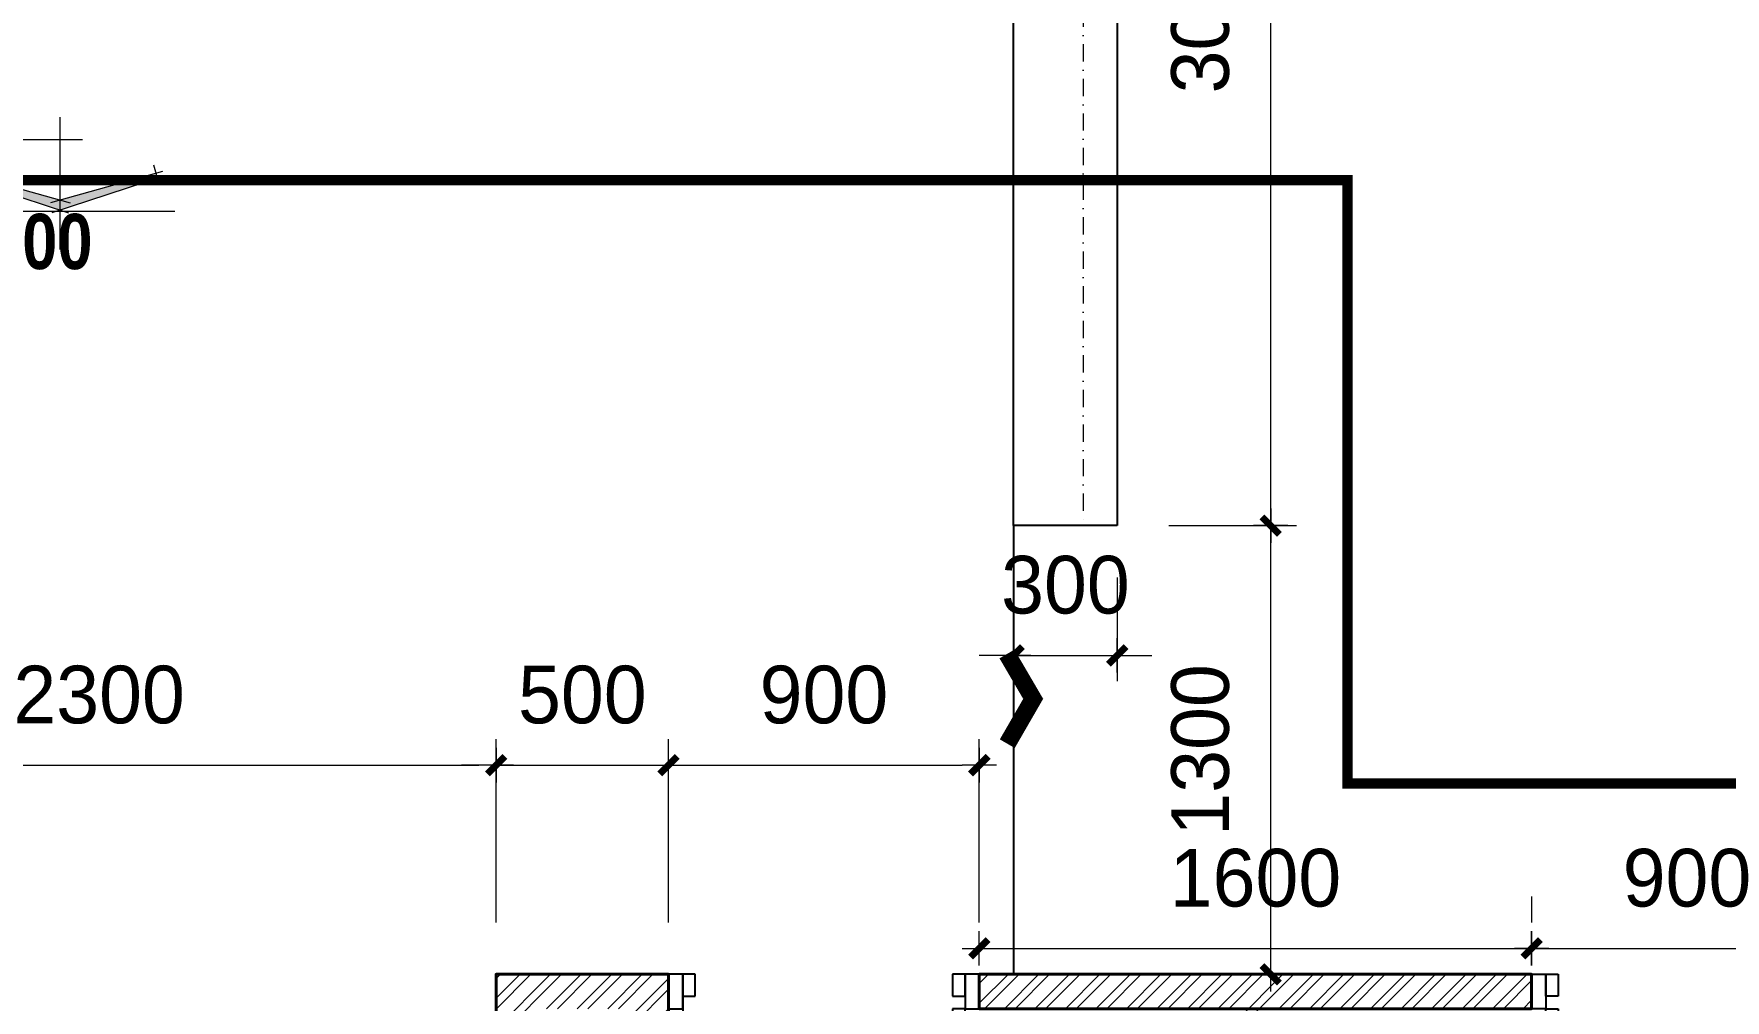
# Model space of a CAD drawing. Header units: millimetres. Extents: x 615730 to 2792744, y 139412 to 597571.
# Drawn here: x 669536 to 674436, y 293837 to 296635 of the extents above; entities that cross this region are included whole.
import ezdxf

# ---------------------------------------------------------------- set-up
doc = ezdxf.new("R2010")
doc.units = ezdxf.units.MM
doc.header["$MEASUREMENT"] = 0
doc.header["$PDMODE"] = 34
doc.linetypes.add('DASHDOT', pattern=[1, 0.5, -0.25, 0, -0.25])
doc.linetypes.add('HIDDEN2', pattern=[0.1875, 0.125, -0.0625])
doc.layers.get('0').update_dxf_attribs({"lineweight": 5})
for name, color, linetype in [('DOORS', 1, 'Continuous'), ('SWING', 7, 'Continuous'), ('VL', 155, 'Continuous')]:
    doc.layers.add(name, color=color, linetype=linetype)
for name, color, linetype, lineweight in [('HATCH', 42, 'Continuous', 5), ('net cat.', 1, 'Continuous', 35), ('NETNGOAITUONG', 1, 'Continuous', 40), ('NTHAY1', 61, 'Continuous', 25), ('TIM TRUC', 149, 'DASHDOT', 9), ('VLIEU', 250, 'Continuous', 9)]:
    doc.layers.add(name, color=color, linetype=linetype, lineweight=lineweight)
doc.styles.get("Standard").update_dxf_attribs({"font": ''})
doc.styles.add('VNI-AVO', font='vni-roms.shx')
doc.styles.get('Standard').set_extended_font_data('VNI-Avo')
doc.dimstyles.new('1-50b', dxfattribs={"dimtxt": 167, "dimasz": 50, "dimexe": 75, "dimexo": 150, "dimgap": 120, "dimtad": 1, "dimdec": 0, "dimzin": 12, "dimtxsty": 'VNI-AVO', "dimblk": ']', "dimcen": 0, "dimdle": 50, "dimclrd": 252, "dimclre": 252, "dimclrt": 2, "dimadec": 0, "dimazin": 0, "dimtfac": 1, "dimtdec": 0, "dimtix": 1, "dimtmove": 2, "dimatfit": 0, "dimldrblk": 'OPEN90', "dimfxl": 1, "dimlwd": -1, "dimlwe": -1, "dimarcsym": 0})
pattern_1 = [(45, (0, 0), (-44.194174, 44.194174), []), (45, (0, 31.25), (-44.194174, 44.194174), [])]

# ---------------------------------------------------------------- blocks, each defined once
blk = doc.blocks.new('08PDRR02')
at = {"color": 0, "linetype": 'ByBlock'}
for p, q in [((1, 0), (0, 0)), ((0, 0), (0, -1)), ((1, -1), (1, 0)), ((0, -1), (1, -1))]:
    blk.add_line(p, q, dxfattribs=at)
blk = doc.blocks.new('08PDNB02')
at = {"color": 0, "linetype": 'ByBlock'}
for p, q in [((1.25, -0.55), (1.25, 2.75)), ((1.25, 2.75), (1.54, 2.75)), ((1.54, 2.75), (1.69, 2.59)), ((1.69, 2.59), (1.95, -0.13)), ((0, -1.62), (0, 1.62)), ((0, 1.62), (0.25, 1.62)), ((0.25, -1.62), (0.25, 1.62)), ((0.25, 0.38), (1.25, 0.38)), ((0.25, -1.62), (0, -1.62)), ((1.25, -0.38), (0.25, -0.38)), ((1.95, -0.55), (1.25, -0.55)), ((1.95, -0.13), (1.95, -0.55))]:
    blk.add_line(p, q, dxfattribs=at)
blk = doc.blocks.new('*U45')
at = {"layer": 'DOORS', "color": 0, "linetype": 'Continuous', "ltscale": 200}
for p, q in [((0, 15), (0, 55)), ((900, 15), (900, 55)), ((0, -25), (0, -55)), ((900, -25), (900, -55))]:
    blk.add_line(p, q, dxfattribs=at)
at = {"layer": 'SWING', "color": 1, "linetype": 'Continuous', "ltscale": 200}
blk.add_arc((0, 55), 900, 0, 90, dxfattribs=at)
at = {"layer": 'DOORS', "color": 8, "linetype": 'Continuous', "ltscale": 200, "xscale": 25.4, "yscale": 25.4, "zscale": 25.4, "rotation": 180}
blk.add_blockref('08PDNB02', (0, 895), dxfattribs=at)
at = {"layer": 'DOORS', "color": 0, "linetype": 'Continuous', "ltscale": 200, "xscale": 900, "yscale": 39.99999999999999, "rotation": 90}
blk.add_blockref('08PDRR02', (0, 55), dxfattribs=at)
at = {"layer": 'DOORS', "color": 8, "linetype": 'Continuous', "ltscale": 200, "xscale": 25.4, "yscale": -25.4, "zscale": 25.4}
blk.add_blockref('08PDNB02', (40, 895), dxfattribs=at)
at = {"layer": 'DOORS', "color": 0, "linetype": 'Continuous', "ltscale": 200, "xscale": 45, "yscale": 110}
for p in [(-45, 55), (900, 55)]:
    blk.add_blockref('08PDRR02', p, dxfattribs=at)
at = {"layer": 'DOORS', "color": 1, "linetype": 'Continuous', "ltscale": 200, "xscale": 39.99999999999999, "yscale": 69.99999999999999}
for p in [(0, 15), (860, 15)]:
    blk.add_blockref('08PDRR02', p, dxfattribs=at)
blk = doc.blocks.new('CAO DO')
h = blk.add_hatch(color=256)
h.paths.add_polyline_path([(-240238.1, 272731.1), (-240241.8, 272717.8), (-239987.5, 272634.7), (-239987.5, 272661.1)])
h.paths.add_polyline_path([(-239733.2, 272717.8), (-239736.9, 272731.1), (-239987.5, 272661.1), (-239987.5, 272634.7)])
for p, q in [((-239987.5, 272531), (-239987.5, 272877.7)), ((-240045.9, 272818.5), (-239278.4, 272818.5)), ((-240258.3, 272723.2), (-239965.8, 272627.6)), ((-240255, 272735.8), (-239961.6, 272653.9)), ((-240231.8, 272753.4), (-240246.6, 272700.5)), ((-239720, 272735.8), (-240013.4, 272653.9)), ((-239716.7, 272723.2), (-240009.2, 272627.6)), ((-239743.2, 272753.4), (-239728.4, 272700.5)), ((-240287.5, 272631), (-239278.4, 272631)), ((-239987.5, 272603.5), (-239987.5, 272667.6))]:
    blk.add_line(p, q)
blk = doc.blocks.new(']')
for p, q in [((0, 1), (0, -1)), ((1, 0), (-1, 0))]:
    blk.add_line(p, q)
at = {"color": 9, "const_width": 0.4}
blk.add_lwpolyline([(-0.509, -0.509), (0.509, 0.509)], dxfattribs=at)
blk = doc.blocks.new('*D1228')
at = {"layer": 'DEFPOINTS', "color": 0, "ltscale": 10, "transparency": 16777216}
for p in [(672374.6, 295211.1), (672674.6, 295211.1), (672674.6, 294835.3)]:
    blk.add_point(p, dxfattribs=at)
at = {"layer": 'VLIEU', "color": 252, "ltscale": 10, "transparency": 16777216}
for p, q in [((672374.6, 295061.1), (672374.6, 294760.3)), ((672674.6, 295061.1), (672674.6, 294760.3)), ((672324.6, 294835.3), (672274.6, 294835.3)), ((672374.6, 294835.3), (672674.6, 294835.3)), ((672724.6, 294835.3), (672774.6, 294835.3))]:
    blk.add_line(p, q, dxfattribs=at)
at = {"layer": 'VLIEU', "color": 252, "ltscale": 10, "transparency": 16777216, "xscale": 50, "yscale": 50, "zscale": 50}
blk.add_blockref(']', (672374.6, 294835.3), dxfattribs=at)
at = {"layer": 'VLIEU', "color": 252, "ltscale": 10, "transparency": 16777216, "xscale": 50, "yscale": 50, "zscale": 50, "rotation": 180}
blk.add_blockref(']', (672674.6, 294835.3), dxfattribs=at)
at = {"layer": 'VLIEU', "color": 2, "ltscale": 10, "transparency": 16777216, "insert": (672524.6, 295038.8), "char_height": 167, "attachment_point": 5, "style": 'VNI-AVO'}
blk.add_mtext('300', dxfattribs=at)
blk = doc.blocks.new('_Open90')
at = {"color": 0, "linetype": 'ByBlock', "lineweight": -2}
for p, q in [((0, 0), (-1, 0)), ((-0.5, 0.5), (0, 0)), ((0, 0), (-0.5, -0.5))]:
    blk.add_line(p, q, dxfattribs=at)
blk = doc.blocks.new('*D1229')
at = {"layer": 'DEFPOINTS', "color": 0, "ltscale": 10, "transparency": 16777216}
for p in [(672674.6, 295211.1), (673119.2, 295211.1), (672796.8, 293911.6)]:
    blk.add_point(p, dxfattribs=at)
at = {"layer": 'VLIEU', "color": 252, "ltscale": 10, "transparency": 16777216}
for p, q in [((672824.6, 295211.1), (673194.2, 295211.1)), ((673119.2, 293961.6), (673119.2, 295161.1)), ((672946.8, 293911.6), (673194.2, 293911.6))]:
    blk.add_line(p, q, dxfattribs=at)
at = {"layer": 'VLIEU', "color": 252, "ltscale": 10, "transparency": 16777216, "xscale": 50, "yscale": 50, "zscale": 50}
for p, rotation in [((673119.2, 295211.1), 90), ((673119.2, 293911.6), 270)]:
    blk.add_blockref(']', p, dxfattribs=dict(at, rotation=rotation))
at = {"layer": 'VLIEU', "color": 2, "ltscale": 10, "transparency": 16777216, "insert": (672915.7, 294561.3), "char_height": 167, "attachment_point": 5, "rotation": 90, "style": 'VNI-AVO'}
blk.add_mtext('1300', dxfattribs=at)
blk = doc.blocks.new('*D1230')
at = {"layer": 'DEFPOINTS', "color": 0, "ltscale": 10, "transparency": 16777216}
for p in [(672674.6, 298211.6), (673119.2, 298211.6), (672674.6, 295211.1)]:
    blk.add_point(p, dxfattribs=at)
at = {"layer": 'VLIEU', "color": 252, "ltscale": 10, "transparency": 16777216}
for p, q in [((672824.6, 298211.6), (673194.2, 298211.6)), ((673119.2, 295261.1), (673119.2, 298161.6)), ((672824.6, 295211.1), (673194.2, 295211.1))]:
    blk.add_line(p, q, dxfattribs=at)
at = {"layer": 'VLIEU', "color": 252, "ltscale": 10, "transparency": 16777216, "xscale": 50, "yscale": 50, "zscale": 50}
for p, rotation in [((673119.2, 298211.6), 90), ((673119.2, 295211.1), 270)]:
    blk.add_blockref(']', p, dxfattribs=dict(at, rotation=rotation))
at = {"layer": 'VLIEU', "color": 2, "ltscale": 10, "transparency": 16777216, "insert": (672915.7, 296711.3), "char_height": 167, "attachment_point": 5, "rotation": 90, "style": 'VNI-AVO'}
blk.add_mtext('3000', dxfattribs=at)
blk = doc.blocks.new('*D1266')
at = {"layer": 'DEFPOINTS', "color": 0, "ltscale": 10, "transparency": 16777216}
for p in [(670875.6, 294517.2), (668575.1, 293911.6), (670875.6, 293911.6)]:
    blk.add_point(p, dxfattribs=at)
at = {"layer": 'VLIEU', "color": 252, "ltscale": 10, "transparency": 16777216}
for p, q in [((668575.1, 294061.6), (668575.1, 294592.2)), ((670875.6, 294061.6), (670875.6, 294592.2)), ((668625.1, 294517.2), (670825.6, 294517.2))]:
    blk.add_line(p, q, dxfattribs=at)
at = {"layer": 'VLIEU', "color": 252, "ltscale": 10, "transparency": 16777216, "xscale": 50, "yscale": 50, "zscale": 50, "rotation": 180}
blk.add_blockref(']', (668575.1, 294517.2), dxfattribs=at)
at = {"layer": 'VLIEU', "color": 252, "ltscale": 10, "transparency": 16777216, "xscale": 50, "yscale": 50, "zscale": 50}
blk.add_blockref(']', (670875.6, 294517.2), dxfattribs=at)
at = {"layer": 'VLIEU', "color": 2, "ltscale": 10, "transparency": 16777216, "insert": (669725.4, 294720.7), "char_height": 167, "attachment_point": 5, "style": 'VNI-AVO'}
blk.add_mtext('2300', dxfattribs=at)
blk = doc.blocks.new('*D1267')
at = {"layer": 'DEFPOINTS', "color": 0, "ltscale": 10, "transparency": 16777216}
for p in [(671375.1, 294517.2), (670875.6, 293911.6), (671375.1, 293911.6)]:
    blk.add_point(p, dxfattribs=at)
at = {"layer": 'VLIEU', "color": 252, "ltscale": 10, "transparency": 16777216}
for p, q in [((670875.6, 294061.6), (670875.6, 294592.2)), ((671375.1, 294061.6), (671375.1, 294592.2)), ((670825.6, 294517.2), (670775.6, 294517.2)), ((670875.6, 294517.2), (671375.1, 294517.2)), ((671425.1, 294517.2), (671475.1, 294517.2))]:
    blk.add_line(p, q, dxfattribs=at)
at = {"layer": 'VLIEU', "color": 252, "ltscale": 10, "transparency": 16777216, "xscale": 50, "yscale": 50, "zscale": 50}
blk.add_blockref(']', (670875.6, 294517.2), dxfattribs=at)
at = {"layer": 'VLIEU', "color": 252, "ltscale": 10, "transparency": 16777216, "xscale": 50, "yscale": 50, "zscale": 50, "rotation": 180}
blk.add_blockref(']', (671375.1, 294517.2), dxfattribs=at)
at = {"layer": 'VLIEU', "color": 2, "ltscale": 10, "transparency": 16777216, "insert": (671125.3, 294720.7), "char_height": 167, "attachment_point": 5, "style": 'VNI-AVO'}
blk.add_mtext('500', dxfattribs=at)
blk = doc.blocks.new('*D1268')
at = {"layer": 'DEFPOINTS', "color": 0, "ltscale": 10, "transparency": 16777216}
for p in [(672275.1, 294517.2), (671375.1, 293911.6), (672275.1, 293911.6)]:
    blk.add_point(p, dxfattribs=at)
at = {"layer": 'VLIEU', "color": 252, "ltscale": 10, "transparency": 16777216}
for p, q in [((671375.1, 294061.6), (671375.1, 294592.2)), ((672275.1, 294061.6), (672275.1, 294592.2)), ((671425.1, 294517.2), (672225.1, 294517.2))]:
    blk.add_line(p, q, dxfattribs=at)
at = {"layer": 'VLIEU', "color": 252, "ltscale": 10, "transparency": 16777216, "xscale": 50, "yscale": 50, "zscale": 50, "rotation": 180}
blk.add_blockref(']', (671375.1, 294517.2), dxfattribs=at)
at = {"layer": 'VLIEU', "color": 252, "ltscale": 10, "transparency": 16777216, "xscale": 50, "yscale": 50, "zscale": 50}
blk.add_blockref(']', (672275.1, 294517.2), dxfattribs=at)
at = {"layer": 'VLIEU', "color": 2, "ltscale": 10, "transparency": 16777216, "insert": (671825.1, 294720.7), "char_height": 167, "attachment_point": 5, "style": 'VNI-AVO'}
blk.add_mtext('900', dxfattribs=at)
blk = doc.blocks.new('*D1269')
at = {"layer": 'DEFPOINTS', "color": 0, "ltscale": 10, "transparency": 16777216}
for p in [(673875.1, 293986.6), (673875.1, 293986.6), (672275.1, 293911.6)]:
    blk.add_point(p, dxfattribs=at)
at = {"layer": 'VLIEU', "color": 252, "ltscale": 10, "transparency": 16777216}
for p, q in [((673875.1, 294136.6), (673875.1, 294061.6)), ((672325.1, 293986.6), (673825.1, 293986.6))]:
    blk.add_line(p, q, dxfattribs=at)
at = {"layer": 'VLIEU', "color": 252, "ltscale": 10, "transparency": 16777216, "xscale": 50, "yscale": 50, "zscale": 50, "rotation": 180}
blk.add_blockref(']', (672275.1, 293986.6), dxfattribs=at)
at = {"layer": 'VLIEU', "color": 252, "ltscale": 10, "transparency": 16777216, "xscale": 50, "yscale": 50, "zscale": 50}
blk.add_blockref(']', (673875.1, 293986.6), dxfattribs=at)
at = {"layer": 'VLIEU', "color": 2, "ltscale": 10, "transparency": 16777216, "insert": (673075.1, 294190.1), "char_height": 167, "attachment_point": 5, "style": 'VNI-AVO'}
blk.add_mtext('1600', dxfattribs=at)
blk = doc.blocks.new('*D1270')
at = {"layer": 'DEFPOINTS', "color": 0, "ltscale": 10, "transparency": 16777216}
for p in [(673875.1, 293986.6), (674775.1, 293986.6), (674775.1, 293911.6)]:
    blk.add_point(p, dxfattribs=at)
at = {"layer": 'VLIEU', "color": 252, "ltscale": 10, "transparency": 16777216}
for p, q in [((673875.1, 294136.6), (673875.1, 294061.6)), ((674775.1, 294061.6), (674775.1, 294061.6)), ((673925.1, 293986.6), (674725.1, 293986.6))]:
    blk.add_line(p, q, dxfattribs=at)
at = {"layer": 'VLIEU', "color": 252, "ltscale": 10, "transparency": 16777216, "xscale": 50, "yscale": 50, "zscale": 50, "rotation": 180}
blk.add_blockref(']', (673875.1, 293986.6), dxfattribs=at)
at = {"layer": 'VLIEU', "color": 252, "ltscale": 10, "transparency": 16777216, "xscale": 50, "yscale": 50, "zscale": 50}
blk.add_blockref(']', (674775.1, 293986.6), dxfattribs=at)
at = {"layer": 'VLIEU', "color": 2, "ltscale": 10, "transparency": 16777216, "insert": (674325.1, 294190.1), "char_height": 167, "attachment_point": 5, "style": 'VNI-AVO'}
blk.add_mtext('900', dxfattribs=at)

msp = doc.modelspace()

# ---------------------------------------------------------------- hatches: boundary and pattern name
at = {"layer": 'VLIEU', "ltscale": 10}
h = msp.add_hatch(dxfattribs=at)
h.set_pattern_fill('STEEL', color=256, scale=500, style=0)
h.set_pattern_definition(pattern_1)
h.paths.add_polyline_path([(666574.8, 294830.2), (666374.8, 294830.2), (666374.8, 294311.6), (666574.8, 294311.6)])
h.paths.add_polyline_path([(666574.8, 294111.6), (666374.8, 294111.6), (666374.8, 293711.6), (666774.8, 293711.6), (666774.8, 293811.6), (666774.8, 293911.6), (666574.8, 293911.6)])
h.paths.add_polyline_path([(668575.1, 293911.6), (667675.1, 293911.6), (667675.1, 293711.6), (668475.1, 293711.6), (668475.1, 291111.6), (666875.1, 291111.6), (666875.1, 291011.6), (666375.1, 291011.6), (666375.1, 291111.6), (665975.1, 291111.6), (665975.1, 291011.6), (665475.1, 291011.6), (665475.1, 291111.6), (665075.1, 291111.6), (665075.1, 291486.6), (664875.1, 291486.6), (664875.1, 290811.6), (665475.1, 290811.6), (665475.1, 290911.6), (665975.1, 290911.6), (665975.1, 290811.6), (666375.1, 290811.6), (666375.1, 290911.6), (666875.1, 290911.6), (666875.1, 290811.6), (667275.1, 290811.6), (667275.1, 290911.6), (667775.1, 290911.6), (667775.1, 290811.6), (668375.1, 290811.6), (668375.1, 290711.6), (668575.1, 290711.6), (668575.1, 293511.6), (671375.1, 293511.6), (671375.1, 293911.6), (670875.6, 293911.6), (670875.6, 293611.6), (668575.1, 293611.6)])
h.paths.add_polyline_path([(670975.6, 293811.6), (671275.1, 293811.6), (671275.1, 293611.6), (670975.6, 293611.6)], flags=16)
h = msp.add_hatch(dxfattribs=at)
h.set_pattern_fill('STEEL', color=256, scale=500, style=0)
h.set_pattern_definition(pattern_1)
h.paths.add_polyline_path([(673125.1, 293811.6), (673025.1, 293811.6), (673025.1, 292011.6), (673125.1, 292011.6)])
h.paths.add_polyline_path([(673875.1, 293911.6), (672275.1, 293911.6), (672275.1, 293811.6), (673675.1, 293811.6), (673775.1, 293811.6), (673875.1, 293811.6)])

# ---------------------------------------------------------------- linework, layer by layer
at = {"layer": 'HATCH', "color": 9}
msp.add_lwpolyline([(672356.2, 294579.4, 50, 50, 0), (672431.2, 294709.3, 50, 50, 0), (672355.2, 294839.2, 50, 50, 0), (672431.2, 294709.3, 0, 0, 0), (672281.7, 294709.3, 0, 0, 0)], format="xyseb", dxfattribs=at)
at = {"layer": 'net cat.', "color": 6, "linetype": 'HIDDEN2', "ltscale": 5000}
msp.add_line((673341.8, 294464.4), (687013.6, 294464.4), dxfattribs=at)
at = {"layer": 'net cat.', "color": 6, "linetype": 'HIDDEN2', "ltscale": 5000, "const_width": 30}
msp.add_lwpolyline([(661179.7, 296211.6), (673341.8, 296211.6), (673341.8, 294464.4), (687013.6, 294464.4)], dxfattribs=at)
at = {"layer": 'NETNGOAITUONG'}
for points in [[(668575.1, 293511.6), (671375.1, 293511.6), (671375.1, 293911.6), (670875.6, 293911.6), (670875.6, 293611.6), (668575.1, 293611.6)], [(672275.1, 293811.6), (673675.1, 293811.6), (673675.1, 293811.6), (673775.1, 293811.6), (673775.1, 293811.6), (673875.1, 293811.6), (673875.1, 293911.6), (672275.1, 293911.6), (672275.1, 293811.6), (672275.1, 293811.6)]]:
    msp.add_lwpolyline(points, dxfattribs=at)
at = {"layer": 'TIM TRUC', "ltscale": 100}
msp.add_line((672575.6, 302511.1), (672575.6, 295211.1), dxfattribs=at)
at = {"layer": 'VL', "ltscale": 10}
msp.add_line((672374.6, 295211.1), (672374.6, 293911.6), dxfattribs=at)
at = {"layer": 'VL', "ltscale": 10, "elevation": 280}
msp.add_lwpolyline([(672674.6, 295211.1), (672374.6, 295211.1), (672374.6, 298111.6), (672674.6, 298111.6), (672674.6, 295211.1)], dxfattribs=at)

# ---------------------------------------------------------------- block references
at = {"xscale": -1.105920000001788, "yscale": 1.105920000001788, "zscale": 1.10592}
msp.add_blockref('CAO DO', (404206, -5387.1), dxfattribs=at)
at = {"layer": 'NTHAY1', "yscale": 0.9090857494156808, "rotation": 180}
for p, xscale, zscale in [((672234.2, 293861.6), 0.9090857494156808, 0.9090857494156808), ((673916, 293861.6), -0.9090857494156808, 0.9090857494239059)]:
    msp.add_blockref('*U45', p, dxfattribs=dict(at, xscale=xscale, zscale=zscale))

# ---------------------------------------------------------------- texts
at = {"layer": 'NTHAY1', "insert": (669706.5, 296114.1), "char_height": 160, "width": 11369.12, "attachment_point": 3}
msp.add_mtext('{\\fVNI-Helve-Condense|b1|i0|c0|p2;%%P 0.000}', dxfattribs=at)

# ---------------------------------------------------------------- dimensions: what is measured, and where the dimension line sits
at = {"layer": 'VLIEU', "ltscale": 10}
for base, p1, p2, picture, middle in [((673119.23, 298211.5648), (672674.5819, 295211.1149), (672674.5847, 298211.5648), '*D1230', (672915.73, 296711.3399)), ((673119.23, 295211.1149), (672796.7834, 293911.5695), (672674.5819, 295211.1149), '*D1229', (672915.73, 294561.3422))]:
    dim = msp.add_linear_dim(base=base, p1=p1, p2=p2, angle=90, dimstyle='1-50b', override={"dimfxl": 2}, dxfattribs=at)
    dim.commit()
    dim.dimension.update_dxf_attribs({"geometry": picture, "text_midpoint": middle})
for base, p1, p2, picture, middle in [((672674.6, 294835.3), (672374.6, 295211.1), (672674.6, 295211.1), '*D1228', (672524.6, 295038.8)), ((670875.5819, 294517.1548), (668575.1219, 293911.5695), (670875.5819, 293911.5695), '*D1266', (669725.3519, 294720.6548)), ((671375.0896, 294517.1548), (670875.5819, 293911.5695), (671375.0896, 293911.5695), '*D1267', (671125.3357, 294720.6548)), ((672275.1, 294517.2), (671375.1, 293911.6), (672275.1, 293911.6), '*D1268', (671825.1, 294720.7)), ((673875.1, 293986.6), (672275.1, 293911.6), (673875.1, 293986.6), '*D1269', (673075.1, 294190.1)), ((674775.1, 293986.6), (673875.1, 293986.6), (674775.1, 293911.6), '*D1270', (674325.1, 294190.1))]:
    dim = msp.add_linear_dim(base=base, p1=p1, p2=p2, dimstyle='1-50b', override={"dimfxl": 2}, dxfattribs=at)
    dim.commit()
    dim.dimension.update_dxf_attribs({"geometry": picture, "text_midpoint": middle})

doc.saveas('drawing.dxf')
